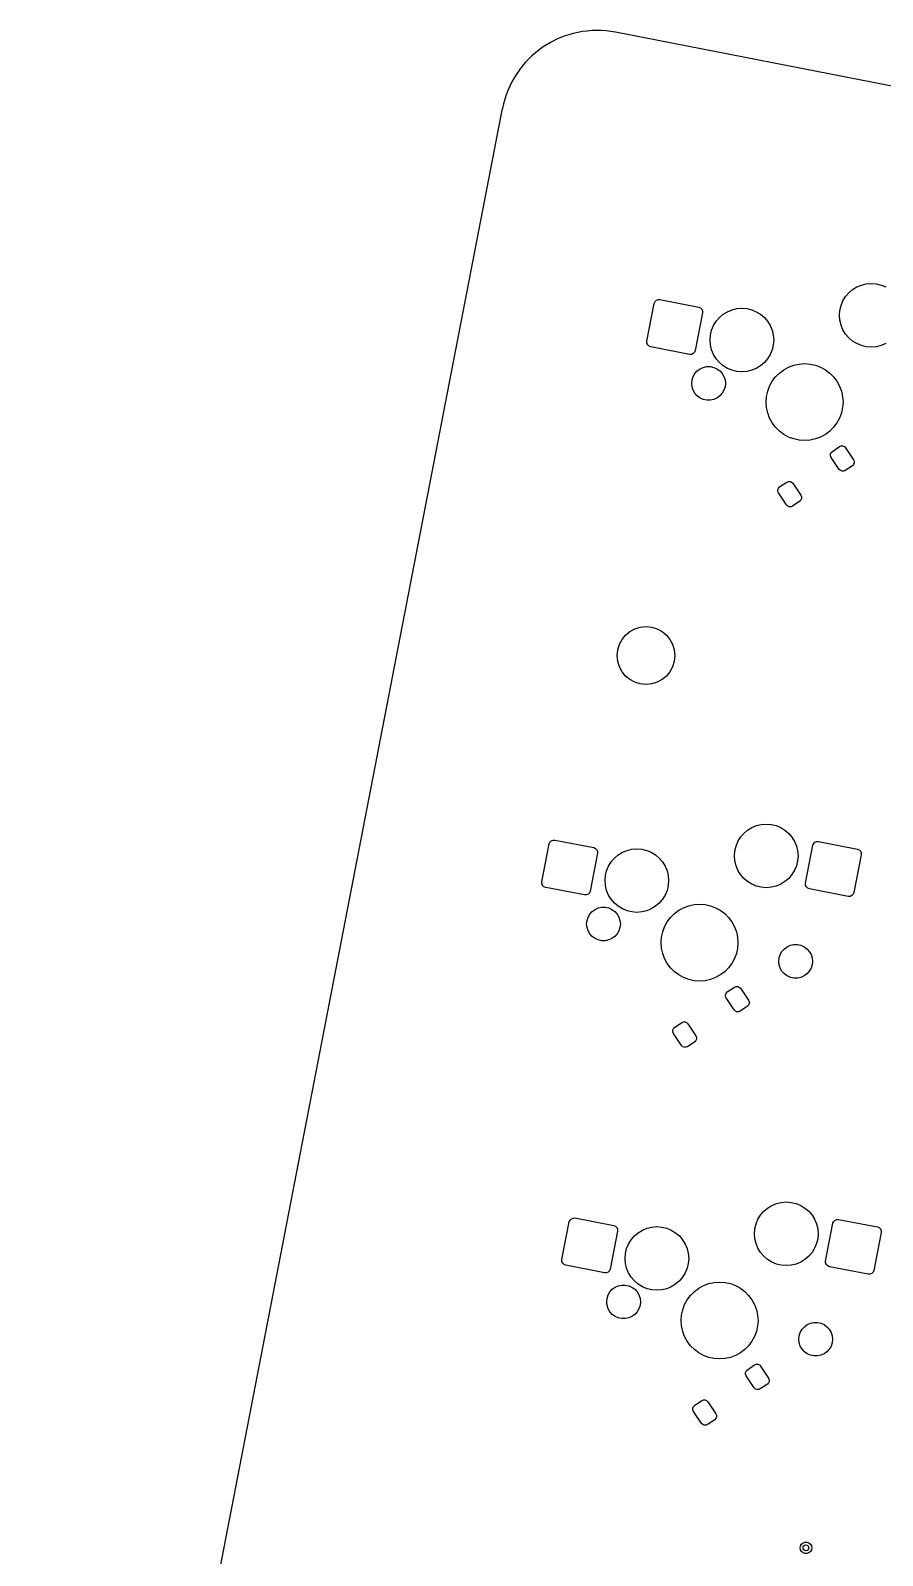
# Model space of a CAD drawing. Extents: x 101 to 518, y -308 to -134.
# Drawn here: x 101.6 to 145.8, y -221.9 to -142.8 of the extents above; entities that cross this region are included whole.
import ezdxf

# ---------------------------------------------------------------- set-up
doc = ezdxf.new("R2010")
doc.units = 0
doc.layers.add('BLACK', color=7, linetype='CONTINUOUS')

msp = doc.modelspace()

# ---------------------------------------------------------------- linework, layer by layer
at = {"layer": 'BLACK', "linetype": 'CONTINUOUS'}
for p, q in [((244.377337, -164.753061), (131.923203, -142.853183)), ((101.55841, -273.39485), (126.058534, -146.810875)), ((144.945987, -155.910949), (145.204104, -155.890635)), ((145.204104, -155.890635), (145.462221, -155.910949)), ((143.733943, -156.791551), (143.869226, -156.570789)), ((143.869226, -156.570789), (144.037378, -156.373909)), ((144.037378, -156.373909), (144.234258, -156.205757)), ((144.234258, -156.205757), (144.45502, -156.070474)), ((144.45502, -156.070474), (144.694226, -155.971392)), ((144.694226, -155.971392), (144.945987, -155.910949)), ((145.462221, -155.910949), (145.713982, -155.971392)), ((145.713982, -155.971392), (145.953188, -156.070474)), ((133.558956, -158.883305), (133.940574, -156.92005)), ((133.940574, -156.92005), (133.97751, -156.829768)), ((133.97751, -156.829768), (134.046183, -156.760493)), ((134.046183, -156.760493), (134.136139, -156.722771)), ((134.136139, -156.722771), (134.233683, -156.722346)), ((134.233683, -156.722346), (136.246019, -157.113504)), ((136.443724, -157.406613), (136.062106, -159.369868)), ((136.246019, -157.113504), (136.336301, -157.150439)), ((136.336301, -157.150439), (136.405577, -157.219113)), ((136.405577, -157.219113), (136.443298, -157.309069)), ((136.443298, -157.309069), (136.443724, -157.406613)), ((137.51627, -157.487453), (137.737032, -157.35217)), ((137.737032, -157.35217), (137.976238, -157.253088)), ((137.976238, -157.253088), (138.227999, -157.192645)), ((138.227999, -157.192645), (138.486116, -157.172331)), ((138.486116, -157.172331), (138.744233, -157.192645)), ((138.744233, -157.192645), (138.995994, -157.253088)), ((138.995994, -157.253088), (139.2352, -157.35217)), ((139.2352, -157.35217), (139.455962, -157.487453)), ((143.554104, -157.540635), (143.574418, -157.282518)), ((143.574418, -157.282518), (143.634861, -157.030757)), ((143.634861, -157.030757), (143.733943, -156.791551)), ((136.916873, -158.312453), (137.015955, -158.073247)), ((137.015955, -158.073247), (137.151238, -157.852485)), ((137.151238, -157.852485), (137.31939, -157.655605)), ((137.31939, -157.655605), (137.51627, -157.487453)), ((139.455962, -157.487453), (139.652842, -157.655605)), ((139.652842, -157.655605), (139.820994, -157.852485)), ((139.820994, -157.852485), (139.956277, -158.073247)), ((139.956277, -158.073247), (140.055359, -158.312453)), ((143.574418, -157.798752), (143.554104, -157.540635)), ((143.634861, -158.050513), (143.574418, -157.798752)), ((143.733943, -158.289719), (143.634861, -158.050513)), ((133.559382, -158.980849), (133.558956, -158.883305)), ((133.597103, -159.070805), (133.559382, -158.980849)), ((136.836116, -158.822331), (136.85643, -158.564214)), ((136.85643, -159.080448), (136.836116, -158.822331)), ((136.85643, -158.564214), (136.916873, -158.312453)), ((140.055359, -158.312453), (140.115802, -158.564214)), ((140.115802, -158.564214), (140.136116, -158.822331)), ((140.136116, -158.822331), (140.115802, -159.080448)), ((143.869226, -158.510481), (143.733943, -158.289719)), ((144.037378, -158.707361), (143.869226, -158.510481)), ((144.234258, -158.875513), (144.037378, -158.707361)), ((144.45502, -159.010796), (144.234258, -158.875513)), ((144.694226, -159.109878), (144.45502, -159.010796)), ((145.953188, -159.010796), (145.713982, -159.109878)), ((133.666379, -159.139479), (133.597103, -159.070805)), ((133.756661, -159.176414), (133.666379, -159.139479)), ((135.768997, -159.567572), (133.756661, -159.176414)), ((135.866541, -159.567147), (135.768997, -159.567572)), ((135.956497, -159.529425), (135.866541, -159.567147)), ((136.02517, -159.46015), (135.956497, -159.529425)), ((136.062106, -159.369868), (136.02517, -159.46015)), ((136.916873, -159.332209), (136.85643, -159.080448)), ((137.015955, -159.571415), (136.916873, -159.332209)), ((137.151238, -159.792177), (137.015955, -159.571415)), ((137.31939, -159.989057), (137.151238, -159.792177)), ((139.820994, -159.792177), (139.652842, -159.989057)), ((139.956277, -159.571415), (139.820994, -159.792177)), ((140.055359, -159.332209), (139.956277, -159.571415)), ((140.115802, -159.080448), (140.055359, -159.332209)), ((144.945987, -159.170321), (144.694226, -159.109878)), ((145.204104, -159.190635), (144.945987, -159.170321)), ((145.462221, -159.170321), (145.204104, -159.190635)), ((145.713982, -159.109878), (145.462221, -159.170321)), ((135.955443, -160.717441), (136.046905, -160.559024)), ((136.046905, -160.559024), (136.169306, -160.423084)), ((136.169306, -160.423084), (136.317295, -160.315564)), ((136.317295, -160.315564), (136.484405, -160.241162)), ((136.484405, -160.241162), (136.663333, -160.203129)), ((136.663333, -160.203129), (136.846257, -160.203129)), ((136.846257, -160.203129), (137.025185, -160.241162)), ((137.025185, -160.241162), (137.192295, -160.315564)), ((137.192295, -160.315564), (137.340284, -160.423084)), ((137.51627, -160.157209), (137.31939, -159.989057)), ((137.340284, -160.423084), (137.462685, -160.559024)), ((137.462685, -160.559024), (137.554147, -160.717441)), ((137.737032, -160.292492), (137.51627, -160.157209)), ((137.976238, -160.391574), (137.737032, -160.292492)), ((138.227999, -160.452017), (137.976238, -160.391574)), ((138.486116, -160.472331), (138.227999, -160.452017)), ((138.744233, -160.452017), (138.486116, -160.472331)), ((138.995994, -160.391574), (138.744233, -160.452017)), ((139.2352, -160.292492), (138.995994, -160.391574)), ((139.455962, -160.157209), (139.2352, -160.292492)), ((139.652842, -159.989057), (139.455962, -160.157209)), ((140.234572, -160.736919), (140.435734, -160.535757)), ((140.435734, -160.535757), (140.663477, -160.365271)), ((140.663477, -160.365271), (140.913165, -160.228931)), ((140.913165, -160.228931), (141.179714, -160.129513)), ((141.179714, -160.129513), (141.457699, -160.069041)), ((141.457699, -160.069041), (141.741461, -160.048746)), ((141.741461, -160.048746), (142.025223, -160.069041)), ((142.025223, -160.069041), (142.303208, -160.129513)), ((142.303208, -160.129513), (142.569757, -160.228931)), ((142.569757, -160.228931), (142.819445, -160.365271)), ((142.819445, -160.365271), (143.047188, -160.535757)), ((143.047188, -160.535757), (143.24835, -160.736919)), ((135.879795, -161.073336), (135.898916, -160.891413)), ((135.898916, -161.255259), (135.879795, -161.073336)), ((135.898916, -160.891413), (135.955443, -160.717441)), ((135.955443, -161.429231), (135.898916, -161.255259)), ((136.046905, -161.587648), (135.955443, -161.429231)), ((137.554147, -161.429231), (137.462685, -161.587648)), ((137.554147, -160.717441), (137.610674, -160.891413)), ((137.610674, -161.255259), (137.554147, -161.429231)), ((137.610674, -160.891413), (137.629795, -161.073336)), ((137.629795, -161.073336), (137.610674, -161.255259)), ((139.828328, -161.480899), (139.927746, -161.21435)), ((139.927746, -161.21435), (140.064086, -160.964662)), ((140.064086, -160.964662), (140.234572, -160.736919)), ((143.24835, -160.736919), (143.418836, -160.964662)), ((143.418836, -160.964662), (143.555176, -161.21435)), ((143.555176, -161.21435), (143.654594, -161.480899)), ((136.169306, -161.723588), (136.046905, -161.587648)), ((136.317295, -161.831108), (136.169306, -161.723588)), ((136.484405, -161.90551), (136.317295, -161.831108)), ((136.663333, -161.943543), (136.484405, -161.90551)), ((136.846257, -161.943543), (136.663333, -161.943543)), ((137.025185, -161.90551), (136.846257, -161.943543)), ((137.192295, -161.831108), (137.025185, -161.90551)), ((137.340284, -161.723588), (137.192295, -161.831108)), ((137.462685, -161.587648), (137.340284, -161.723588)), ((139.747561, -162.042646), (139.767856, -161.758884)), ((139.767856, -162.326408), (139.747561, -162.042646)), ((139.767856, -161.758884), (139.828328, -161.480899)), ((143.654594, -161.480899), (143.715066, -161.758884)), ((143.715066, -161.758884), (143.735361, -162.042646)), ((143.735361, -162.042646), (143.715066, -162.326408)), ((139.828328, -162.604393), (139.767856, -162.326408)), ((139.927746, -162.870942), (139.828328, -162.604393)), ((140.064086, -163.12063), (139.927746, -162.870942)), ((143.555176, -162.870942), (143.418836, -163.12063)), ((143.654594, -162.604393), (143.555176, -162.870942)), ((143.715066, -162.326408), (143.654594, -162.604393)), ((140.234572, -163.348373), (140.064086, -163.12063)), ((140.435734, -163.549535), (140.234572, -163.348373)), ((140.663477, -163.720021), (140.435734, -163.549535)), ((140.913165, -163.856361), (140.663477, -163.720021)), ((142.819445, -163.720021), (142.569757, -163.856361)), ((143.047188, -163.549535), (142.819445, -163.720021)), ((143.24835, -163.348373), (143.047188, -163.549535)), ((143.418836, -163.12063), (143.24835, -163.348373)), ((141.179714, -163.955779), (140.913165, -163.856361)), ((141.457699, -164.016251), (141.179714, -163.955779)), ((141.741461, -164.036546), (141.457699, -164.016251)), ((142.025223, -164.016251), (141.741461, -164.036546)), ((142.303208, -163.955779), (142.025223, -164.016251)), ((142.569757, -163.856361), (142.303208, -163.955779)), ((143.181768, -164.600636), (143.554835, -164.348999)), ((143.554835, -164.348999), (143.635795, -164.315049)), ((143.635795, -164.315049), (143.723585, -164.314666)), ((143.723585, -164.314666), (143.804839, -164.347908)), ((143.804839, -164.347908), (143.867187, -164.409714)), ((143.867187, -164.409714), (144.286581, -165.031492)), ((143.08672, -164.744237), (143.119962, -164.662984)), ((143.087103, -164.832027), (143.08672, -164.744237)), ((143.121053, -164.912988), (143.087103, -164.832027)), ((143.119962, -164.662984), (143.181768, -164.600636)), ((143.540447, -165.534766), (143.121053, -164.912988)), ((144.225866, -165.343844), (143.852799, -165.595481)), ((144.287672, -165.281496), (144.225866, -165.343844)), ((144.286581, -165.031492), (144.320531, -165.112453)), ((144.320914, -165.200243), (144.287672, -165.281496)), ((144.320531, -165.112453), (144.320914, -165.200243)), ((140.819011, -166.194335), (140.899971, -166.160385)), ((140.899971, -166.160385), (140.987761, -166.160002)), ((140.987761, -166.160002), (141.069015, -166.193244)), ((143.602795, -165.596572), (143.540447, -165.534766)), ((143.684049, -165.629814), (143.602795, -165.596572)), ((143.771839, -165.629431), (143.684049, -165.629814)), ((143.852799, -165.595481), (143.771839, -165.629431)), ((140.350896, -166.589573), (140.384138, -166.50832)), ((140.351279, -166.677363), (140.350896, -166.589573)), ((140.385229, -166.758324), (140.351279, -166.677363)), ((140.384138, -166.50832), (140.445944, -166.445972)), ((140.804623, -167.380102), (140.385229, -166.758324)), ((140.445944, -166.445972), (140.819011, -166.194335)), ((141.069015, -166.193244), (141.131363, -166.25505)), ((141.131363, -166.25505), (141.550757, -166.876828)), ((141.550757, -166.876828), (141.584707, -166.957789)), ((141.584707, -166.957789), (141.58509, -167.045579)), ((140.866971, -167.441908), (140.804623, -167.380102)), ((140.948225, -167.47515), (140.866971, -167.441908)), ((141.036015, -167.474767), (140.948225, -167.47515)), ((141.116975, -167.440817), (141.036015, -167.474767)), ((141.490042, -167.18918), (141.116975, -167.440817)), ((141.551848, -167.126832), (141.490042, -167.18918)), ((141.58509, -167.045579), (141.551848, -167.126832)), ((138.585011, -184.423906), (138.781891, -184.255754)), ((138.781891, -184.255754), (139.002653, -184.120471)), ((139.002653, -184.120471), (139.241859, -184.021389)), ((139.241859, -184.021389), (139.49362, -183.960946)), ((139.49362, -183.960946), (139.751737, -183.940632)), ((139.751737, -183.940632), (140.009854, -183.960946)), ((140.009854, -183.960946), (140.261615, -184.021389)), ((140.261615, -184.021389), (140.500821, -184.120471)), ((140.500821, -184.120471), (140.721583, -184.255754)), ((140.721583, -184.255754), (140.918463, -184.423906)), ((128.106589, -186.933302), (128.488207, -184.970047)), ((128.488207, -184.970047), (128.525143, -184.879765)), ((128.525143, -184.879765), (128.593816, -184.81049)), ((128.593816, -184.81049), (128.683772, -184.772768)), ((128.683772, -184.772768), (128.781316, -184.772343)), ((128.781316, -184.772343), (130.793652, -185.163501)), ((130.793652, -185.163501), (130.883934, -185.200436)), ((138.122051, -185.332515), (138.182494, -185.080754)), ((138.182494, -185.080754), (138.281576, -184.841548)), ((138.281576, -184.841548), (138.416859, -184.620786)), ((138.416859, -184.620786), (138.585011, -184.423906)), ((140.918463, -184.423906), (141.086615, -184.620786)), ((141.086615, -184.620786), (141.221898, -184.841548)), ((141.221898, -184.841548), (141.32098, -185.080754)), ((141.32098, -185.080754), (141.381423, -185.332515)), ((141.794129, -187.00635), (142.175747, -185.043095)), ((142.175747, -185.043095), (142.212683, -184.952813)), ((142.212683, -184.952813), (142.281356, -184.883538)), ((142.281356, -184.883538), (142.371312, -184.845816)), ((142.371312, -184.845816), (142.468856, -184.845391)), ((142.468856, -184.845391), (144.481192, -185.236549)), ((130.991357, -185.45661), (130.609739, -187.419865)), ((130.883934, -185.200436), (130.95321, -185.26911)), ((130.95321, -185.26911), (130.990931, -185.359066)), ((130.990931, -185.359066), (130.991357, -185.45661)), ((131.563588, -186.123244), (131.698871, -185.902482)), ((131.698871, -185.902482), (131.867023, -185.705602)), ((131.867023, -185.705602), (132.063903, -185.53745)), ((132.063903, -185.53745), (132.284665, -185.402167)), ((132.284665, -185.402167), (132.523871, -185.303085)), ((132.523871, -185.303085), (132.775632, -185.242642)), ((132.775632, -185.242642), (133.033749, -185.222328)), ((133.033749, -185.222328), (133.291866, -185.242642)), ((133.291866, -185.242642), (133.543627, -185.303085)), ((133.543627, -185.303085), (133.782833, -185.402167)), ((133.782833, -185.402167), (134.003595, -185.53745)), ((134.003595, -185.53745), (134.200475, -185.705602)), ((134.200475, -185.705602), (134.368627, -185.902482)), ((134.368627, -185.902482), (134.50391, -186.123244)), ((138.101737, -185.590632), (138.122051, -185.332515)), ((138.122051, -185.848749), (138.101737, -185.590632)), ((138.182494, -186.10051), (138.122051, -185.848749)), ((141.381423, -185.848749), (141.32098, -186.10051)), ((141.381423, -185.332515), (141.401737, -185.590632)), ((141.401737, -185.590632), (141.381423, -185.848749)), ((144.678897, -185.529658), (144.297279, -187.492913)), ((144.481192, -185.236549), (144.571474, -185.273484)), ((144.571474, -185.273484), (144.64075, -185.342158)), ((144.64075, -185.342158), (144.678471, -185.432114)), ((144.678471, -185.432114), (144.678897, -185.529658)), ((131.383749, -186.872328), (131.404063, -186.614211)), ((131.404063, -186.614211), (131.464506, -186.36245)), ((131.464506, -186.36245), (131.563588, -186.123244)), ((134.50391, -186.123244), (134.602992, -186.36245)), ((134.602992, -186.36245), (134.663435, -186.614211)), ((134.663435, -186.614211), (134.683749, -186.872328)), ((138.281576, -186.339716), (138.182494, -186.10051)), ((138.416859, -186.560478), (138.281576, -186.339716)), ((138.585011, -186.757358), (138.416859, -186.560478)), ((141.086615, -186.560478), (140.918463, -186.757358)), ((141.221898, -186.339716), (141.086615, -186.560478)), ((141.32098, -186.10051), (141.221898, -186.339716)), ((128.107015, -187.030846), (128.106589, -186.933302)), ((128.144736, -187.120802), (128.107015, -187.030846)), ((128.214012, -187.189476), (128.144736, -187.120802)), ((128.304294, -187.226411), (128.214012, -187.189476)), ((130.31663, -187.617569), (128.304294, -187.226411)), ((130.572803, -187.510147), (130.50413, -187.579422)), ((130.609739, -187.419865), (130.572803, -187.510147)), ((131.404063, -187.130445), (131.383749, -186.872328)), ((131.464506, -187.382206), (131.404063, -187.130445)), ((131.563588, -187.621412), (131.464506, -187.382206)), ((134.602992, -187.382206), (134.50391, -187.621412)), ((134.663435, -187.130445), (134.602992, -187.382206)), ((134.683749, -186.872328), (134.663435, -187.130445)), ((138.781891, -186.92551), (138.585011, -186.757358)), ((139.002653, -187.060793), (138.781891, -186.92551)), ((139.241859, -187.159875), (139.002653, -187.060793)), ((139.49362, -187.220318), (139.241859, -187.159875)), ((139.751737, -187.240632), (139.49362, -187.220318)), ((140.009854, -187.220318), (139.751737, -187.240632)), ((140.261615, -187.159875), (140.009854, -187.220318)), ((140.500821, -187.060793), (140.261615, -187.159875)), ((140.721583, -186.92551), (140.500821, -187.060793)), ((140.918463, -186.757358), (140.721583, -186.92551)), ((141.794555, -187.103894), (141.794129, -187.00635)), ((141.832276, -187.19385), (141.794555, -187.103894)), ((141.901552, -187.262524), (141.832276, -187.19385)), ((141.991834, -187.299459), (141.901552, -187.262524)), ((144.00417, -187.690617), (141.991834, -187.299459)), ((144.297279, -187.492913), (144.260343, -187.583195)), ((130.414174, -187.617144), (130.31663, -187.617569)), ((130.50413, -187.579422), (130.414174, -187.617144)), ((130.864928, -188.365561), (131.032038, -188.291159)), ((131.032038, -188.291159), (131.210966, -188.253126)), ((131.210966, -188.253126), (131.39389, -188.253126)), ((131.39389, -188.253126), (131.572818, -188.291159)), ((131.698871, -187.842174), (131.563588, -187.621412)), ((131.572818, -188.291159), (131.739928, -188.365561)), ((131.867023, -188.039054), (131.698871, -187.842174)), ((132.063903, -188.207206), (131.867023, -188.039054)), ((132.284665, -188.342489), (132.063903, -188.207206)), ((134.003595, -188.207206), (133.782833, -188.342489)), ((134.200475, -188.039054), (134.003595, -188.207206)), ((134.368627, -187.842174), (134.200475, -188.039054)), ((134.50391, -187.621412), (134.368627, -187.842174)), ((135.21111, -188.415268), (135.460798, -188.278928)), ((135.460798, -188.278928), (135.727347, -188.17951)), ((135.727347, -188.17951), (136.005332, -188.119038)), ((136.005332, -188.119038), (136.289094, -188.098743)), ((136.289094, -188.098743), (136.572856, -188.119038)), ((136.572856, -188.119038), (136.850841, -188.17951)), ((136.850841, -188.17951), (137.11739, -188.278928)), ((137.11739, -188.278928), (137.367078, -188.415268)), ((144.101714, -187.690192), (144.00417, -187.690617)), ((144.19167, -187.65247), (144.101714, -187.690192)), ((144.260343, -187.583195), (144.19167, -187.65247)), ((130.427428, -189.123333), (130.446549, -188.94141)), ((130.446549, -189.305256), (130.427428, -189.123333)), ((130.446549, -188.94141), (130.503076, -188.767438)), ((130.503076, -188.767438), (130.594538, -188.609021)), ((130.594538, -188.609021), (130.716939, -188.473081)), ((130.716939, -188.473081), (130.864928, -188.365561)), ((131.739928, -188.365561), (131.887917, -188.473081)), ((131.887917, -188.473081), (132.010318, -188.609021)), ((132.010318, -188.609021), (132.10178, -188.767438)), ((132.10178, -188.767438), (132.158307, -188.94141)), ((132.158307, -188.94141), (132.177428, -189.123333)), ((132.177428, -189.123333), (132.158307, -189.305256)), ((132.523871, -188.441571), (132.284665, -188.342489)), ((132.775632, -188.502014), (132.523871, -188.441571)), ((133.033749, -188.522328), (132.775632, -188.502014)), ((133.291866, -188.502014), (133.033749, -188.522328)), ((133.543627, -188.441571), (133.291866, -188.502014)), ((133.782833, -188.342489), (133.543627, -188.441571)), ((134.475379, -189.264347), (134.611719, -189.014659)), ((134.611719, -189.014659), (134.782205, -188.786916)), ((134.782205, -188.786916), (134.983367, -188.585754)), ((134.983367, -188.585754), (135.21111, -188.415268)), ((137.367078, -188.415268), (137.594821, -188.585754)), ((137.594821, -188.585754), (137.795983, -188.786916)), ((137.795983, -188.786916), (137.966469, -189.014659)), ((137.966469, -189.014659), (138.102809, -189.264347)), ((130.503076, -189.479228), (130.446549, -189.305256)), ((130.594538, -189.637645), (130.503076, -189.479228)), ((130.716939, -189.773585), (130.594538, -189.637645)), ((130.864928, -189.881105), (130.716939, -189.773585)), ((131.032038, -189.955507), (130.864928, -189.881105)), ((131.739928, -189.881105), (131.572818, -189.955507)), ((131.887917, -189.773585), (131.739928, -189.881105)), ((132.010318, -189.637645), (131.887917, -189.773585)), ((132.10178, -189.479228), (132.010318, -189.637645)), ((132.158307, -189.305256), (132.10178, -189.479228)), ((134.295194, -190.092643), (134.315489, -189.808881)), ((134.315489, -189.808881), (134.375961, -189.530896)), ((134.375961, -189.530896), (134.475379, -189.264347)), ((138.102809, -189.264347), (138.202227, -189.530896)), ((138.202227, -189.530896), (138.262699, -189.808881)), ((138.262699, -189.808881), (138.282994, -190.092643)), ((131.210966, -189.99354), (131.032038, -189.955507)), ((131.39389, -189.99354), (131.210966, -189.99354)), ((131.572818, -189.955507), (131.39389, -189.99354)), ((134.315489, -190.376405), (134.295194, -190.092643)), ((134.375961, -190.65439), (134.315489, -190.376405)), ((134.475379, -190.920939), (134.375961, -190.65439)), ((138.202227, -190.65439), (138.102809, -190.920939)), ((138.262699, -190.376405), (138.202227, -190.65439)), ((138.282994, -190.092643), (138.262699, -190.376405)), ((140.419881, -190.88003), (140.476408, -190.706058)), ((140.476408, -190.706058), (140.56787, -190.547641)), ((140.56787, -190.547641), (140.690271, -190.411701)), ((140.690271, -190.411701), (140.83826, -190.304181)), ((140.83826, -190.304181), (141.00537, -190.229779)), ((141.00537, -190.229779), (141.184298, -190.191746)), ((141.184298, -190.191746), (141.367222, -190.191746)), ((141.367222, -190.191746), (141.54615, -190.229779)), ((141.54615, -190.229779), (141.71326, -190.304181)), ((141.71326, -190.304181), (141.861249, -190.411701)), ((141.861249, -190.411701), (141.98365, -190.547641)), ((141.98365, -190.547641), (142.075112, -190.706058)), ((142.075112, -190.706058), (142.131639, -190.88003)), ((134.611719, -191.170627), (134.475379, -190.920939)), ((134.782205, -191.39837), (134.611719, -191.170627)), ((134.983367, -191.599532), (134.782205, -191.39837)), ((137.795983, -191.39837), (137.594821, -191.599532)), ((137.966469, -191.170627), (137.795983, -191.39837)), ((138.102809, -190.920939), (137.966469, -191.170627)), ((140.40076, -191.061953), (140.419881, -190.88003)), ((140.419881, -191.243876), (140.40076, -191.061953)), ((140.476408, -191.417848), (140.419881, -191.243876)), ((140.56787, -191.576265), (140.476408, -191.417848)), ((142.075112, -191.417848), (141.98365, -191.576265)), ((142.131639, -191.243876), (142.075112, -191.417848)), ((142.131639, -190.88003), (142.15076, -191.061953)), ((142.15076, -191.061953), (142.131639, -191.243876)), ((135.21111, -191.770018), (134.983367, -191.599532)), ((135.460798, -191.906358), (135.21111, -191.770018)), ((135.727347, -192.005776), (135.460798, -191.906358)), ((136.005332, -192.066248), (135.727347, -192.005776)), ((136.289094, -192.086543), (136.005332, -192.066248)), ((136.572856, -192.066248), (136.289094, -192.086543)), ((136.850841, -192.005776), (136.572856, -192.066248)), ((137.11739, -191.906358), (136.850841, -192.005776)), ((137.367078, -191.770018), (137.11739, -191.906358)), ((137.594821, -191.599532), (137.367078, -191.770018)), ((140.690271, -191.712205), (140.56787, -191.576265)), ((140.83826, -191.819725), (140.690271, -191.712205)), ((141.00537, -191.894127), (140.83826, -191.819725)), ((141.184298, -191.93216), (141.00537, -191.894127)), ((141.367222, -191.93216), (141.184298, -191.93216)), ((141.54615, -191.894127), (141.367222, -191.93216)), ((141.71326, -191.819725), (141.54615, -191.894127)), ((141.861249, -191.712205), (141.71326, -191.819725)), ((141.98365, -191.576265), (141.861249, -191.712205)), ((137.634353, -192.794234), (137.667595, -192.712981)), ((137.634736, -192.882024), (137.634353, -192.794234)), ((137.668686, -192.962985), (137.634736, -192.882024)), ((137.667595, -192.712981), (137.729401, -192.650633)), ((138.08808, -193.584763), (137.668686, -192.962985)), ((137.729401, -192.650633), (138.102468, -192.398996)), ((138.102468, -192.398996), (138.183428, -192.365046)), ((138.183428, -192.365046), (138.271218, -192.364663)), ((138.271218, -192.364663), (138.352472, -192.397905)), ((138.352472, -192.397905), (138.41482, -192.459711)), ((138.41482, -192.459711), (138.834214, -193.081489)), ((138.834214, -193.081489), (138.868164, -193.16245)), ((138.150428, -193.646569), (138.08808, -193.584763)), ((138.231682, -193.679811), (138.150428, -193.646569)), ((138.319472, -193.679428), (138.231682, -193.679811)), ((138.400432, -193.645478), (138.319472, -193.679428)), ((138.773499, -193.393841), (138.400432, -193.645478)), ((138.835305, -193.331493), (138.773499, -193.393841)), ((138.868547, -193.25024), (138.835305, -193.331493)), ((138.868164, -193.16245), (138.868547, -193.25024)), ((134.898529, -194.63957), (134.931771, -194.558317)), ((134.898912, -194.72736), (134.898529, -194.63957)), ((134.931771, -194.558317), (134.993577, -194.495969)), ((134.993577, -194.495969), (135.366644, -194.244332)), ((135.366644, -194.244332), (135.447604, -194.210382)), ((135.447604, -194.210382), (135.535394, -194.209999)), ((135.535394, -194.209999), (135.616648, -194.243241)), ((135.616648, -194.243241), (135.678996, -194.305047)), ((135.678996, -194.305047), (136.09839, -194.926825)), ((134.932862, -194.808321), (134.898912, -194.72736)), ((135.352256, -195.430099), (134.932862, -194.808321)), ((135.414604, -195.491905), (135.352256, -195.430099)), ((136.037675, -195.239177), (135.664608, -195.490814)), ((136.099481, -195.176829), (136.037675, -195.239177)), ((136.09839, -194.926825), (136.13234, -195.007786)), ((136.132723, -195.095576), (136.099481, -195.176829)), ((136.13234, -195.007786), (136.132723, -195.095576)), ((135.495858, -195.525147), (135.414604, -195.491905)), ((135.583648, -195.524764), (135.495858, -195.525147)), ((135.664608, -195.490814), (135.583648, -195.524764)), ((139.456947, -204.229512), (139.625099, -204.032632)), ((139.625099, -204.032632), (139.821979, -203.86448)), ((139.821979, -203.86448), (140.042741, -203.729197)), ((140.042741, -203.729197), (140.281947, -203.630115)), ((140.281947, -203.630115), (140.533708, -203.569672)), ((140.533708, -203.569672), (140.791825, -203.549358)), ((140.791825, -203.549358), (141.049942, -203.569672)), ((141.049942, -203.569672), (141.301703, -203.630115)), ((141.301703, -203.630115), (141.540909, -203.729197)), ((141.540909, -203.729197), (141.761671, -203.86448)), ((141.761671, -203.86448), (141.958551, -204.032632)), ((141.958551, -204.032632), (142.126703, -204.229512)), ((129.146677, -206.542028), (129.528295, -204.578773)), ((129.528295, -204.578773), (129.565231, -204.488491)), ((129.565231, -204.488491), (129.633904, -204.419216)), ((129.633904, -204.419216), (129.72386, -204.381494)), ((129.72386, -204.381494), (129.821404, -204.381069)), ((129.821404, -204.381069), (131.83374, -204.772227)), ((131.83374, -204.772227), (131.924022, -204.809162)), ((131.924022, -204.809162), (131.993298, -204.877836)), ((131.993298, -204.877836), (132.031019, -204.967792)), ((133.324753, -205.010893), (133.563959, -204.911811)), ((133.563959, -204.911811), (133.81572, -204.851368)), ((133.81572, -204.851368), (134.073837, -204.831054)), ((134.073837, -204.831054), (134.331954, -204.851368)), ((134.331954, -204.851368), (134.583715, -204.911811)), ((134.583715, -204.911811), (134.822921, -205.010893)), ((139.141825, -205.199358), (139.162139, -204.941241)), ((139.162139, -204.941241), (139.222582, -204.68948)), ((139.222582, -204.68948), (139.321664, -204.450274)), ((139.321664, -204.450274), (139.456947, -204.229512)), ((142.126703, -204.229512), (142.261986, -204.450274)), ((142.261986, -204.450274), (142.361068, -204.68948)), ((142.361068, -204.68948), (142.421511, -204.941241)), ((142.421511, -204.941241), (142.441825, -205.199358)), ((142.834217, -206.615076), (143.215835, -204.651821)), ((143.215835, -204.651821), (143.252771, -204.561539)), ((143.252771, -204.561539), (143.321444, -204.492264)), ((143.321444, -204.492264), (143.4114, -204.454542)), ((143.4114, -204.454542), (143.508944, -204.454117)), ((143.508944, -204.454117), (145.52128, -204.845275)), ((145.52128, -204.845275), (145.611562, -204.88221)), ((145.611562, -204.88221), (145.680838, -204.950884)), ((145.680838, -204.950884), (145.718559, -205.04084)), ((132.031445, -205.065336), (131.649827, -207.028591)), ((132.031019, -204.967792), (132.031445, -205.065336)), ((132.504594, -205.971176), (132.603676, -205.73197)), ((132.603676, -205.73197), (132.738959, -205.511208)), ((132.738959, -205.511208), (132.907111, -205.314328)), ((132.907111, -205.314328), (133.103991, -205.146176)), ((133.103991, -205.146176), (133.324753, -205.010893)), ((134.822921, -205.010893), (135.043683, -205.146176)), ((135.043683, -205.146176), (135.240563, -205.314328)), ((135.240563, -205.314328), (135.408715, -205.511208)), ((135.408715, -205.511208), (135.543998, -205.73197)), ((135.543998, -205.73197), (135.64308, -205.971176)), ((139.162139, -205.457475), (139.141825, -205.199358)), ((139.222582, -205.709236), (139.162139, -205.457475)), ((139.321664, -205.948442), (139.222582, -205.709236)), ((142.361068, -205.709236), (142.261986, -205.948442)), ((142.421511, -205.457475), (142.361068, -205.709236)), ((142.441825, -205.199358), (142.421511, -205.457475)), ((145.718985, -205.138384), (145.337367, -207.101639)), ((145.718559, -205.04084), (145.718985, -205.138384)), ((132.423837, -206.481054), (132.444151, -206.222937)), ((132.444151, -206.739171), (132.423837, -206.481054)), ((132.444151, -206.222937), (132.504594, -205.971176)), ((135.64308, -205.971176), (135.703523, -206.222937)), ((135.703523, -206.222937), (135.723837, -206.481054)), ((135.723837, -206.481054), (135.703523, -206.739171)), ((139.456947, -206.169204), (139.321664, -205.948442)), ((139.625099, -206.366084), (139.456947, -206.169204)), ((139.821979, -206.534236), (139.625099, -206.366084)), ((140.042741, -206.669519), (139.821979, -206.534236)), ((141.761671, -206.534236), (141.540909, -206.669519)), ((141.958551, -206.366084), (141.761671, -206.534236)), ((142.126703, -206.169204), (141.958551, -206.366084)), ((142.261986, -205.948442), (142.126703, -206.169204)), ((129.147103, -206.639572), (129.146677, -206.542028)), ((129.184824, -206.729528), (129.147103, -206.639572)), ((129.2541, -206.798202), (129.184824, -206.729528)), ((129.344382, -206.835137), (129.2541, -206.798202)), ((131.356718, -207.226295), (129.344382, -206.835137)), ((131.454262, -207.22587), (131.356718, -207.226295)), ((131.544218, -207.188148), (131.454262, -207.22587)), ((131.612891, -207.118873), (131.544218, -207.188148)), ((131.649827, -207.028591), (131.612891, -207.118873)), ((132.504594, -206.990932), (132.444151, -206.739171)), ((132.603676, -207.230138), (132.504594, -206.990932)), ((132.738959, -207.4509), (132.603676, -207.230138)), ((135.543998, -207.230138), (135.408715, -207.4509)), ((135.64308, -206.990932), (135.543998, -207.230138)), ((135.703523, -206.739171), (135.64308, -206.990932)), ((140.281947, -206.768601), (140.042741, -206.669519)), ((140.533708, -206.829044), (140.281947, -206.768601)), ((140.791825, -206.849358), (140.533708, -206.829044)), ((141.049942, -206.829044), (140.791825, -206.849358)), ((141.301703, -206.768601), (141.049942, -206.829044)), ((141.540909, -206.669519), (141.301703, -206.768601)), ((142.834643, -206.71262), (142.834217, -206.615076)), ((142.872364, -206.802576), (142.834643, -206.71262)), ((142.94164, -206.87125), (142.872364, -206.802576)), ((143.031922, -206.908185), (142.94164, -206.87125)), ((145.044258, -207.299343), (143.031922, -206.908185)), ((145.141802, -207.298918), (145.044258, -207.299343)), ((145.231758, -207.261196), (145.141802, -207.298918)), ((145.300431, -207.191921), (145.231758, -207.261196)), ((145.337367, -207.101639), (145.300431, -207.191921)), ((131.634626, -208.217747), (131.757027, -208.081807)), ((131.757027, -208.081807), (131.905016, -207.974287)), ((131.905016, -207.974287), (132.072126, -207.899885)), ((132.072126, -207.899885), (132.251054, -207.861852)), ((132.251054, -207.861852), (132.433978, -207.861852)), ((132.433978, -207.861852), (132.612906, -207.899885)), ((132.612906, -207.899885), (132.780016, -207.974287)), ((132.907111, -207.64778), (132.738959, -207.4509)), ((132.780016, -207.974287), (132.928005, -208.081807)), ((133.103991, -207.815932), (132.907111, -207.64778)), ((132.928005, -208.081807), (133.050406, -208.217747)), ((133.324753, -207.951215), (133.103991, -207.815932)), ((133.563959, -208.050297), (133.324753, -207.951215)), ((133.81572, -208.11074), (133.563959, -208.050297)), ((134.073837, -208.131054), (133.81572, -208.11074)), ((134.331954, -208.11074), (134.073837, -208.131054)), ((134.583715, -208.050297), (134.331954, -208.11074)), ((134.822921, -207.951215), (134.583715, -208.050297)), ((135.043683, -207.815932), (134.822921, -207.951215)), ((135.240563, -207.64778), (135.043683, -207.815932)), ((135.408715, -207.4509), (135.240563, -207.64778)), ((136.023455, -208.19448), (136.251198, -208.023994)), ((136.251198, -208.023994), (136.500886, -207.887654)), ((136.500886, -207.887654), (136.767435, -207.788236)), ((136.767435, -207.788236), (137.04542, -207.727764)), ((137.04542, -207.727764), (137.329182, -207.707469)), ((137.329182, -207.707469), (137.612944, -207.727764)), ((137.612944, -207.727764), (137.890929, -207.788236)), ((137.890929, -207.788236), (138.157478, -207.887654)), ((138.157478, -207.887654), (138.407166, -208.023994)), ((138.407166, -208.023994), (138.634909, -208.19448)), ((131.467516, -208.732059), (131.486637, -208.550136)), ((131.486637, -208.913982), (131.467516, -208.732059)), ((131.486637, -208.550136), (131.543164, -208.376164)), ((131.543164, -208.376164), (131.634626, -208.217747)), ((133.050406, -208.217747), (133.141868, -208.376164)), ((133.141868, -208.376164), (133.198395, -208.550136)), ((133.198395, -208.550136), (133.217516, -208.732059)), ((133.217516, -208.732059), (133.198395, -208.913982)), ((135.416049, -209.139622), (135.515467, -208.873073)), ((135.515467, -208.873073), (135.651807, -208.623385)), ((135.651807, -208.623385), (135.822293, -208.395642)), ((135.822293, -208.395642), (136.023455, -208.19448)), ((138.634909, -208.19448), (138.836071, -208.395642)), ((138.836071, -208.395642), (139.006557, -208.623385)), ((139.006557, -208.623385), (139.142897, -208.873073)), ((139.142897, -208.873073), (139.242315, -209.139622)), ((131.543164, -209.087954), (131.486637, -208.913982)), ((131.634626, -209.246371), (131.543164, -209.087954)), ((131.757027, -209.382311), (131.634626, -209.246371)), ((131.905016, -209.489831), (131.757027, -209.382311)), ((132.072126, -209.564233), (131.905016, -209.489831)), ((132.251054, -209.602266), (132.072126, -209.564233)), ((132.433978, -209.602266), (132.251054, -209.602266)), ((132.612906, -209.564233), (132.433978, -209.602266)), ((132.780016, -209.489831), (132.612906, -209.564233)), ((132.928005, -209.382311), (132.780016, -209.489831)), ((133.050406, -209.246371), (132.928005, -209.382311)), ((133.141868, -209.087954), (133.050406, -209.246371)), ((133.198395, -208.913982), (133.141868, -209.087954)), ((135.335282, -209.701369), (135.355577, -209.417607)), ((135.355577, -209.985131), (135.335282, -209.701369)), ((135.355577, -209.417607), (135.416049, -209.139622)), ((139.242315, -209.139622), (139.302787, -209.417607)), ((139.302787, -209.417607), (139.323082, -209.701369)), ((139.323082, -209.701369), (139.302787, -209.985131)), ((135.416049, -210.263116), (135.355577, -209.985131)), ((135.515467, -210.529665), (135.416049, -210.263116)), ((139.242315, -210.263116), (139.142897, -210.529665)), ((139.302787, -209.985131), (139.242315, -210.263116)), ((141.440848, -210.670679), (141.459969, -210.488756)), ((141.459969, -210.488756), (141.516496, -210.314784)), ((141.516496, -210.314784), (141.607958, -210.156367)), ((141.607958, -210.156367), (141.730359, -210.020427)), ((141.730359, -210.020427), (141.878348, -209.912907)), ((141.878348, -209.912907), (142.045458, -209.838505)), ((142.045458, -209.838505), (142.224386, -209.800472)), ((142.224386, -209.800472), (142.40731, -209.800472)), ((142.40731, -209.800472), (142.586238, -209.838505)), ((142.586238, -209.838505), (142.753348, -209.912907)), ((142.753348, -209.912907), (142.901337, -210.020427)), ((142.901337, -210.020427), (143.023738, -210.156367)), ((143.023738, -210.156367), (143.1152, -210.314784)), ((143.1152, -210.314784), (143.171727, -210.488756)), ((143.171727, -210.488756), (143.190848, -210.670679)), ((135.651807, -210.779353), (135.515467, -210.529665)), ((135.822293, -211.007096), (135.651807, -210.779353)), ((136.023455, -211.208258), (135.822293, -211.007096)), ((136.251198, -211.378744), (136.023455, -211.208258)), ((138.634909, -211.208258), (138.407166, -211.378744)), ((138.836071, -211.007096), (138.634909, -211.208258)), ((139.006557, -210.779353), (138.836071, -211.007096)), ((139.142897, -210.529665), (139.006557, -210.779353)), ((141.459969, -210.852602), (141.440848, -210.670679)), ((141.516496, -211.026574), (141.459969, -210.852602)), ((141.607958, -211.184991), (141.516496, -211.026574)), ((141.730359, -211.320931), (141.607958, -211.184991)), ((143.023738, -211.184991), (142.901337, -211.320931)), ((143.1152, -211.026574), (143.023738, -211.184991)), ((143.171727, -210.852602), (143.1152, -211.026574)), ((143.190848, -210.670679), (143.171727, -210.852602)), ((136.500886, -211.515084), (136.251198, -211.378744)), ((136.767435, -211.614502), (136.500886, -211.515084)), ((137.04542, -211.674974), (136.767435, -211.614502)), ((137.329182, -211.695269), (137.04542, -211.674974)), ((137.612944, -211.674974), (137.329182, -211.695269)), ((137.890929, -211.614502), (137.612944, -211.674974)), ((138.157478, -211.515084), (137.890929, -211.614502)), ((138.407166, -211.378744), (138.157478, -211.515084)), ((138.769489, -212.259359), (139.142556, -212.007722)), ((139.142556, -212.007722), (139.223516, -211.973772)), ((139.223516, -211.973772), (139.311306, -211.973389)), ((139.311306, -211.973389), (139.39256, -212.006631)), ((139.39256, -212.006631), (139.454908, -212.068437)), ((139.454908, -212.068437), (139.874302, -212.690215)), ((141.878348, -211.428451), (141.730359, -211.320931)), ((142.045458, -211.502853), (141.878348, -211.428451)), ((142.224386, -211.540886), (142.045458, -211.502853)), ((142.40731, -211.540886), (142.224386, -211.540886)), ((142.586238, -211.502853), (142.40731, -211.540886)), ((142.753348, -211.428451), (142.586238, -211.502853)), ((142.901337, -211.320931), (142.753348, -211.428451)), ((138.674441, -212.40296), (138.707683, -212.321707)), ((138.674824, -212.49075), (138.674441, -212.40296)), ((138.708774, -212.571711), (138.674824, -212.49075)), ((138.707683, -212.321707), (138.769489, -212.259359)), ((139.128168, -213.193489), (138.708774, -212.571711)), ((139.874302, -212.690215), (139.908252, -212.771176)), ((139.908635, -212.858966), (139.875393, -212.940219)), ((139.908252, -212.771176), (139.908635, -212.858966)), ((139.190516, -213.255295), (139.128168, -213.193489)), ((139.27177, -213.288537), (139.190516, -213.255295)), ((139.35956, -213.288154), (139.27177, -213.288537)), ((139.44052, -213.254204), (139.35956, -213.288154)), ((139.813587, -213.002567), (139.44052, -213.254204)), ((139.875393, -212.940219), (139.813587, -213.002567)), ((135.938617, -214.248296), (135.971859, -214.167043)), ((135.939, -214.336086), (135.938617, -214.248296)), ((135.97295, -214.417047), (135.939, -214.336086)), ((135.971859, -214.167043), (136.033665, -214.104695)), ((136.392344, -215.038825), (135.97295, -214.417047)), ((136.033665, -214.104695), (136.406732, -213.853058)), ((136.406732, -213.853058), (136.487692, -213.819108)), ((136.487692, -213.819108), (136.575482, -213.818725)), ((136.575482, -213.818725), (136.656736, -213.851967)), ((136.656736, -213.851967), (136.719084, -213.913773)), ((136.719084, -213.913773), (137.138478, -214.535551)), ((136.454692, -215.100631), (136.392344, -215.038825)), ((136.535946, -215.133873), (136.454692, -215.100631)), ((136.623736, -215.13349), (136.535946, -215.133873)), ((136.704696, -215.09954), (136.623736, -215.13349)), ((137.077763, -214.847903), (136.704696, -215.09954)), ((137.139569, -214.785555), (137.077763, -214.847903)), ((137.138478, -214.535551), (137.172428, -214.616512)), ((137.172811, -214.704302), (137.139569, -214.785555)), ((137.172428, -214.616512), (137.172811, -214.704302)), ((141.50974, -221.496311), (141.527832, -221.393705)), ((141.527832, -221.598917), (141.50974, -221.496311)), ((141.527832, -221.393705), (141.579927, -221.303475)), ((141.579927, -221.303475), (141.65974, -221.236503)), ((141.65974, -221.236503), (141.757646, -221.200869)), ((141.757646, -221.200869), (141.861834, -221.200869)), ((141.861834, -221.200869), (141.95974, -221.236503)), ((141.95974, -221.236503), (142.039553, -221.303475)), ((142.039553, -221.303475), (142.091648, -221.393705)), ((142.091648, -221.393705), (142.10974, -221.496311)), ((142.10974, -221.496311), (142.091648, -221.598917)), ((141.579927, -221.689147), (141.527832, -221.598917)), ((141.65974, -221.756119), (141.579927, -221.689147)), ((141.757646, -221.791753), (141.65974, -221.756119)), ((141.861834, -221.791753), (141.757646, -221.791753)), ((141.95974, -221.756119), (141.861834, -221.791753)), ((142.039553, -221.689147), (141.95974, -221.756119)), ((142.091648, -221.598917), (142.039553, -221.689147))]:
    msp.add_line(p, q, dxfattribs=at)
at = {"layer": 'BLACK'}
for centre, radius in [((133.50974, -175.196311), 1.5), ((141.80974, -221.496311), 0.15)]:
    msp.add_circle(centre, radius, dxfattribs=at)
msp.add_arc((130.9674, -147.761), 4.99997, 78.97952744, 169.04569094, dxfattribs=at)

doc.saveas('drawing.dxf')
